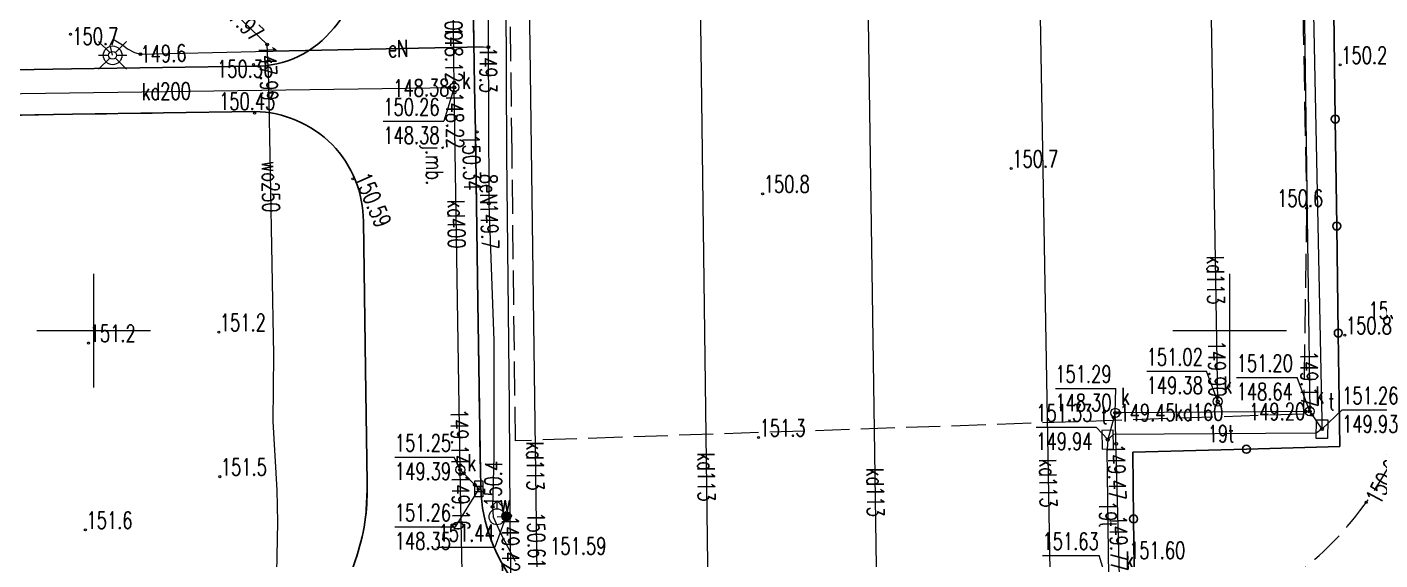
# Model space of a CAD drawing. Header units: metres. Extents: x 7583802 to 7586368, y 5958992 to 5960558.
# Drawn here: x 7585894.1 to 7586013.2, y 5959279.8 to 5959326.7 of the extents above; entities that cross this region are included whole.
import ezdxf
from ezdxf.enums import TextEntityAlignment as Align

# ---------------------------------------------------------------- set-up
doc = ezdxf.new("R2010")
doc.units = ezdxf.units.M
for name, pattern in [('1', [0]), ('3_KTJZ01', [4, 3, -1]), ('3_KTKR01', [0]), ('3_KTPL01', [4, 3, -1]), ('4_1', [0]), ('4_SUOP03_13', [0]), ('4_SUPE_01', [0]), ('4_SUPK_01', [0]), ('4_SUPT_01', [0]), ('4_SUPW_01', [0]), ('4_SUUS22_02', [0]), ('BUF', [0])]:
    doc.linetypes.add(name, pattern=pattern)
doc.layers.get('0').update_dxf_attribs({"color": 250, "linetype": 'CONTINUOUS', "lineweight": 100})
for name, color, linetype, lineweight in [('1000_L_1', 7, '1', 18), ('EBTPO_L_2', 7, '1', 18), ('KTJZ_E_T_0', 7, 'CONTINUOUS', 15), ('KTJZ_L_0', 7, '3_KTJZ01', 18), ('KTKR_L_0', 7, '3_KTKR01', 25), ('KTOK_L_4', 7, 'CONTINUOUS', 25), ('KTPL_L_0', 7, '3_KTPL01', 18), ('RTPW_T_0', 7, 'CONTINUOUS', 15), ('RTPW_T_1', 7, 'CONTINUOUS', 15), ('SUOE_L_1', 1, '4_SUOP03_13', 25), ('SUPE_E_T_3', 1, 'CONTINUOUS', 15), ('SUPE_L_3', 1, '4_SUPE_01', 18), ('SUPK_E_T_0', 34, 'CONTINUOUS', 15), ('SUPK_L_0', 34, '4_SUPK_01', 18), ('SUPT_E_T_0', 30, 'CONTINUOUS', 15), ('SUPT_L_0', 30, '4_SUPT_01', 18), ('SUPW_E_T_0', 5, 'CONTINUOUS', 15), ('SUPW_L_0', 5, '4_SUPW_01', 18), ('SUSM_T_1', 7, 'CONTINUOUS', 18), ('SUTE_T_0', 1, 'CONTINUOUS', 18), ('SUTK_T_0', 34, 'CONTINUOUS', 18), ('SUTT_T_0', 30, 'CONTINUOUS', 18), ('SUTW_T_0', 5, 'CONTINUOUS', 18), ('SUUK_E_T_3', 7, 'CONTINUOUS', 15), ('SUUK_T_0', 7, 'CONTINUOUS', 18), ('SUUK_T_4', 7, 'CONTINUOUS', 13), ('SUUT_E_T_3', 7, 'CONTINUOUS', 15), ('SUUT_L_3', 7, '4_SUUS22_02', 13), ('SUUW_E_T_5', 7, 'CONTINUOUS', 15), ('SUUW_T_0', 7, 'CONTINUOUS', 18), ('SUUW_T_7', 7, 'CONTINUOUS', 15)]:
    doc.layers.add(name, color=color, linetype=linetype, lineweight=lineweight)
doc.styles.get("Standard").update_dxf_attribs({"font": 'Simplex.SHX', "width": 0.75})

# ---------------------------------------------------------------- blocks, each defined once
blk = doc.blocks.new('3_RTPW02')
at = {"linetype": 'CONTINUOUS'}
blk.add_circle((0, 0), 0.09, dxfattribs=at)
blk = doc.blocks.new('3_RTPW01')
at = {"linetype": 'CONTINUOUS'}
blk.add_circle((0, 0), 0.09, dxfattribs=at)
blk = doc.blocks.new('4_SUSM02')
at = {"linetype": 'CONTINUOUS'}
for p, q in [((-0.2482, 0.2459), (-1.2318, 1.2296)), ((0.2437, 0.2459), (1.2274, 1.2296)), ((-1.2542, 0), (-0.35, 0)), ((0.3456, 0), (1.2498, 0)), ((-0.2482, -0.2459), (-1.2318, -1.2296)), ((0.2437, -0.2459), (1.2274, -1.2296))]:
    blk.add_line(p, q, dxfattribs=at)
blk.add_circle((-0.0022, 0), 0.3478, dxfattribs=at)
blk = doc.blocks.new('4_SUPS01_03')
at = {"linetype": 'CONTINUOUS'}
blk.add_circle((0, 0), 0.125, dxfattribs=at)
blk = doc.blocks.new('4_SUPS01_05')
at = {"linetype": 'CONTINUOUS'}
blk.add_circle((0, 0), 0.125, dxfattribs=at)
blk = doc.blocks.new('4_SUPS01_07')
at = {"linetype": 'CONTINUOUS'}
blk.add_circle((0, 0), 0.125, dxfattribs=at)
blk = doc.blocks.new('4_SUPS01_08')
at = {"linetype": 'CONTINUOUS'}
blk.add_circle((0, 0), 0.125, dxfattribs=at)
blk = doc.blocks.new('4_SUUS22_01')
at = {"linetype": 'CONTINUOUS'}
blk.add_circle((0, 0), 0.4, dxfattribs=at)
blk = doc.blocks.new('4_SUUS05')
at = {"linetype": 'CONTINUOUS'}
for p, q in [((-0.7, -0.35), (-0.7, 0.35)), ((-0.7, 0.35), (0.7, 0.35)), ((-0.24, 0.35), (-0.24, -0.35)), ((0.24, 0.35), (0.24, -0.35)), ((0.7, 0.35), (0.7, -0.35)), ((0.7, -0.35), (-0.7, -0.35))]:
    blk.add_line(p, q, dxfattribs=at)
blk = doc.blocks.new('4_SUUS02')
at = {"linetype": 'CONTINUOUS'}
for p, q in [((0, 1.4), (-0.49, 0.91)), ((0, 1.4), (0.49, 0.91)), ((0, 0.7), (0, 1.4))]:
    blk.add_line(p, q, dxfattribs=at)
blk.add_circle((0, 0), 0.7, dxfattribs=at)
blk = doc.blocks.new('4_SUUS25')
at = {"linetype": 'CONTINUOUS'}
for radius in [0.4, 0.35, 0.3, 0.25, 0.2, 0.15, 0.1, 0.05, 0.0143]:
    blk.add_circle((0, 0), radius, dxfattribs=at)

msp = doc.modelspace()

# ---------------------------------------------------------------- linework, layer by layer
at = {"layer": '1000_L_1', "linetype": '1'}
for p, q in [((7585900, 5959295), (7585900, 5959305)), ((7586000, 5959295), (7586000, 5959305)), ((7585895, 5959300), (7585905, 5959300)), ((7585995, 5959300), (7586005, 5959300))]:
    msp.add_line(p, q, dxfattribs=at)
at = {"layer": 'EBTPO_L_2', "linetype": 'BUF', "lineweight": 18}
msp.add_circle((7585901.66, 5959324.25), 0.825, dxfattribs=at)
at = {"layer": 'KTJZ_L_0', "linetype": '3_KTJZ01'}
for p, q in [((7585933.53, 5959321.51), (7585933.25, 5959337.49)), ((7585898.05, 5959323.05), (7585879.05, 5959322.76)), ((7585914.07, 5959323.29), (7585898.05, 5959323.05)), ((7585933.59, 5959317.5), (7585933.53, 5959321.51)), ((7585898.13, 5959319.06), (7585914.16, 5959319.31)), ((7585880.14, 5959318.77), (7585898.13, 5959319.06)), ((7585933.82, 5959302.51), (7585933.59, 5959317.5)), ((7585923.73, 5959309.6), (7585923.91, 5959296.6)), ((7585934.04, 5959287.51), (7585933.82, 5959302.51)), ((7585923.91, 5959296.6), (7585924.06, 5959286.59)), ((7585934.09, 5959285.51), (7585934.04, 5959287.51)), ((7585924.06, 5959286.59), (7585923.93, 5959283.57))]:
    msp.add_line(p, q, dxfattribs=at)
for centre, radius, start, end in [((7585914.06, 5959332.77), 9.35, 319.3602, 358.757), ((7585914.18, 5959332.15), 8.86, 269.2888, 321.8826), ((7585913.95, 5959309.37), 9.94, 44.9955, 88.7899), ((7585913.94, 5959309.6), 9.79, 0.0145, 44.0235), ((7585987.52, 5959302.49), 30.17, 319.1149, 337.3322), ((7585949.11, 5959286.84), 15.08, 185.0637, 219.6549), ((7585903.48, 5959286.37), 20.64, 332.6289, 352.2053), ((7585987.79, 5959302.21), 29.79, 303.6635, 319.1776)]:
    msp.add_arc(centre, radius, start, end, dxfattribs=at)
at = {"layer": 'KTKR_L_0', "linetype": '3_KTKR01'}
for p, q in [((7585933.25, 5959337.49), (7585933.53, 5959321.51)), ((7585898.05, 5959323.05), (7585879.05, 5959322.76)), ((7585914.07, 5959323.29), (7585898.05, 5959323.05)), ((7585933.53, 5959321.51), (7585933.59, 5959317.5)), ((7585898.13, 5959319.06), (7585914.16, 5959319.31)), ((7585880.14, 5959318.77), (7585898.13, 5959319.06)), ((7585933.59, 5959317.5), (7585933.82, 5959302.51)), ((7585923.73, 5959309.6), (7585923.91, 5959296.6)), ((7585933.82, 5959302.51), (7585934.04, 5959287.51)), ((7585923.91, 5959296.6), (7585924.06, 5959286.59)), ((7585934.04, 5959287.51), (7585934.09, 5959285.51))]:
    msp.add_line(p, q, dxfattribs=at)
for centre, radius, start, end in [((7585914.31, 5959332.61), 9.06, 319.1011, 0.7655), ((7585914.18, 5959332.15), 8.86, 269.2888, 321.8826), ((7585913.95, 5959309.37), 9.94, 44.9955, 88.7899), ((7585913.94, 5959309.6), 9.79, 0.0145, 44.0235), ((7585900.86, 5959286.08), 23.21, 353.8015, 1.2688), ((7585949.11, 5959286.84), 15.08, 185.0637, 219.6549), ((7585903.48, 5959286.37), 20.64, 332.6289, 352.2053)]:
    msp.add_arc(centre, radius, start, end, dxfattribs=at)
at = {"layer": 'KTOK_L_4'}
for p, q in [((7586009.29, 5959318.63), (7586009.16, 5959328.05)), ((7586009.42, 5959309.21), (7586009.29, 5959318.63)), ((7586009.56, 5959299.79), (7586009.42, 5959309.21)), ((7586009.7, 5959289.79), (7586009.56, 5959299.79)), ((7585991.47, 5959289.29), (7586001.47, 5959289.56)), ((7586001.47, 5959289.56), (7586009.7, 5959289.79)), ((7585991.54, 5959283.42), (7585991.47, 5959289.29)), ((7585991.65, 5959273.42), (7585991.54, 5959283.42))]:
    msp.add_line(p, q, dxfattribs=at)
for centre in [(7586009.29, 5959318.63), (7586009.42, 5959309.21), (7586009.56, 5959299.79), (7586001.47, 5959289.56), (7585991.54, 5959283.42)]:
    msp.add_circle(centre, 0.35, dxfattribs=at)
at = {"layer": 'KTPL_L_0', "linetype": '3_KTPL01'}
for p, q in [((7585936.82, 5959315.75), (7585936.51, 5959339.77)), ((7586006.36, 5959332.16), (7586006.77, 5959310.78)), ((7585937.12, 5959290.29), (7585936.82, 5959315.75)), ((7586006.77, 5959310.78), (7586006.5, 5959292.66)), ((7586006.5, 5959292.66), (7585937.12, 5959290.29))]:
    msp.add_line(p, q, dxfattribs=at)
at = {"layer": 'SUOE_L_1', "linetype": '4_1'}
msp.add_line((7585915.78, 5959324.63), (7585934.27, 5959325), dxfattribs=at)
at = {"layer": 'SUPE_L_3', "linetype": '4_SUPE_01'}
for p, q in [((7585934.73, 5959330.19), (7585934.73, 5959324.98)), ((7585901.44, 5959325.15), (7585901.72, 5959325.67)), ((7585901.72, 5959325.67), (7585902.09, 5959325.45)), ((7585902.09, 5959325.45), (7585902.54, 5959325.16)), ((7585901.66, 5959324.25), (7585901.44, 5959325.15)), ((7585902.54, 5959325.16), (7585902.96, 5959324.81)), ((7585902.96, 5959324.81), (7585903.57, 5959324.51)), ((7585903.57, 5959324.51), (7585904.11, 5959324.35)), ((7585904.11, 5959324.35), (7585914.25, 5959324.58)), ((7585914.25, 5959324.58), (7585915.78, 5959324.63)), ((7585915.78, 5959324.63), (7585934.27, 5959325)), ((7585934.27, 5959325), (7585934.73, 5959324.98)), ((7585934.73, 5959324.98), (7585934.74, 5959319.23)), ((7585934.74, 5959319.23), (7585934.78, 5959311.2)), ((7585934.78, 5959311.2), (7585935.21, 5959299.12)), ((7585935.21, 5959299.12), (7585935.22, 5959288.91)), ((7585935.22, 5959288.91), (7585935.11, 5959284.49)), ((7585935.11, 5959284.49), (7585935.16, 5959283.6)), ((7585935.16, 5959283.6), (7585935.84, 5959282.1)), ((7585935.84, 5959282.1), (7585937.11, 5959279.7))]:
    msp.add_line(p, q, dxfattribs=at)
at = {"layer": 'SUPK_L_0', "linetype": '4_1'}
for p, q in [((7585982.68, 5959365.98), (7585984.23, 5959274.2)), ((7585998.94, 5959293.76), (7585997.75, 5959366.1)), ((7585952.91, 5959365.32), (7585954.1, 5959273.23)), ((7585968.98, 5959273.89), (7585967.65, 5959365.62)), ((7585937.99, 5959355.78), (7585939.01, 5959278.62)), ((7586006.31, 5959346.83), (7586007.04, 5959292.89)), ((7585931.74, 5959321.43), (7585931.58, 5959334.56)), ((7585874.22, 5959320.63), (7585931.74, 5959321.43)), ((7585932.26, 5959287.75), (7585931.74, 5959321.43)), ((7585989.93, 5959292.76), (7585989.26, 5959290.4)), ((7586007.04, 5959292.89), (7585989.93, 5959292.76)), ((7585990.31, 5959278.34), (7585989.93, 5959292.76)), ((7586007.04, 5959292.89), (7586008.12, 5959291.33)), ((7585932.26, 5959287.75), (7585933.89, 5959286.07)), ((7585932.69, 5959264.57), (7585932.26, 5959287.75))]:
    msp.add_line(p, q, dxfattribs=at)
at = {"layer": 'SUPT_L_0', "linetype": '4_SUPT_01'}
for p, q in [((7586007.04, 5959344.59), (7586008.11, 5959292.15)), ((7586008.11, 5959292.15), (7586008.12, 5959291.33)), ((7585989.76, 5959290.86), (7585989.26, 5959290.4)), ((7586007.61, 5959290.97), (7585989.76, 5959290.86)), ((7586008.12, 5959291.33), (7586007.61, 5959290.97)), ((7585989.26, 5959290.4), (7585989.21, 5959289.57)), ((7585989.35, 5959278.32), (7585989.21, 5959289.57))]:
    msp.add_line(p, q, dxfattribs=at)
at = {"layer": 'SUPW_L_0', "linetype": '4_1'}
for p, q in [((7585936.37, 5959315.53), (7585936.28, 5959337.44)), ((7585915.26, 5959325.19), (7585911.01, 5959329.3)), ((7585915.41, 5959321.82), (7585915.26, 5959325.19)), ((7585915.85, 5959297.88), (7585915.41, 5959321.82)), ((7585936.61, 5959293.38), (7585936.37, 5959315.53)), ((7585915.8, 5959291.99), (7585915.85, 5959297.88)), ((7585936.66, 5959283.68), (7585936.61, 5959293.38)), ((7585916.14, 5959285.95), (7585915.8, 5959291.99)), ((7585916.2, 5959283.12), (7585916.14, 5959285.95)), ((7585935.5, 5959283.61), (7585936.31, 5959283.66)), ((7585936.31, 5959283.66), (7585936.66, 5959283.68)), ((7585936.93, 5959262.07), (7585936.66, 5959283.68)), ((7585916.04, 5959274.31), (7585916.2, 5959283.12))]:
    msp.add_line(p, q, dxfattribs=at)
at = {"layer": 'SUTK_T_0', "linetype": 'CONTINUOUS'}
for p, q in [((7585931.74, 5959321.43), (7585930.81, 5959318.45)), ((7585925.49, 5959318.45), (7585930.81, 5959318.45)), ((7585992.69, 5959296.43), (7585997.96, 5959296.43)), ((7585998.94, 5959293.76), (7585997.96, 5959296.43)), ((7586000.61, 5959295.88), (7586005.93, 5959295.88)), ((7586007.04, 5959292.89), (7586005.93, 5959295.88)), ((7585984.65, 5959294.92), (7585989.97, 5959294.92)), ((7585989.93, 5959292.76), (7585989.97, 5959294.92)), ((7585926.51, 5959288.86), (7585931.73, 5959288.86)), ((7585932.26, 5959287.75), (7585931.73, 5959288.86)), ((7585933.89, 5959286.07), (7585931.82, 5959282.72)), ((7585926.5, 5959282.72), (7585931.82, 5959282.72))]:
    msp.add_line(p, q, dxfattribs=at)
at = {"layer": 'SUTT_T_0', "linetype": 'CONTINUOUS'}
for p, q in [((7586008.12, 5959291.33), (7586009.9, 5959293.03)), ((7586009.9, 5959293.03), (7586015.11, 5959293.03)), ((7585982.97, 5959291.5), (7585988.23, 5959291.5)), ((7585989.26, 5959290.4), (7585988.23, 5959291.5)), ((7585983.52, 5959280.2), (7585988.51, 5959280.2)), ((7585989.34, 5959277.49), (7585988.51, 5959280.2))]:
    msp.add_line(p, q, dxfattribs=at)
at = {"layer": 'SUTW_T_0', "linetype": 'CONTINUOUS'}
for p in [(7585936.31, 5959283.66), (7585930.2, 5959280.93)]:
    msp.add_line(p, (7585935.3, 5959280.93), dxfattribs=at)
at = {"layer": 'SUUT_L_3', "linetype": '4_SUUS22_02'}
for p, q in [((7586007.6, 5959290.51), (7586007.63, 5959292.16)), ((7586007.63, 5959292.16), (7586008.63, 5959292.14)), ((7586008.63, 5959292.14), (7586008.6, 5959290.49)), ((7585989.75, 5959291.23), (7585988.75, 5959291.22)), ((7585988.75, 5959291.22), (7585988.78, 5959289.57)), ((7585989.78, 5959289.58), (7585989.75, 5959291.23)), ((7585988.78, 5959289.57), (7585989.78, 5959289.58)), ((7586008.6, 5959290.49), (7586007.6, 5959290.51))]:
    msp.add_line(p, q, dxfattribs=at)

# ---------------------------------------------------------------- block references
at = {"layer": 'RTPW_T_0'}
for p in [(7585897.96, 5959326.1), (7586009.72, 5959323.41), (7585980.76, 5959314.28), (7585958.88, 5959312.06), (7586006.77, 5959310.78), (7585911, 5959299.87), (7586010.13, 5959299.6), (7585899.54, 5959298.91), (7585958.52, 5959290.59), (7585911.09, 5959287.14), (7585899.26, 5959282.45)]:
    msp.add_blockref('3_RTPW01', p, dxfattribs=at)
at = {"layer": 'RTPW_T_1'}
for p in [(7585914.07, 5959323.44), (7585914.16, 5959319.16), (7585933.74, 5959317.5), (7585922.81, 5959313.38), (7586012.01, 5959284.88)]:
    msp.add_blockref('3_RTPW02', p, dxfattribs=at)
at = {"layer": 'SUSM_T_1'}
msp.add_blockref('4_SUSM02', (7585901.66, 5959324.25), dxfattribs=at)
at = {"layer": 'SUTE_T_0'}
for p in [(7585904.11, 5959324.35), (7585934.73, 5959324.98), (7585934.78, 5959311.2), (7585935.11, 5959284.49)]:
    msp.add_blockref('4_SUPS01_03', p, dxfattribs=at)
at = {"layer": 'SUTK_T_0'}
for p in [(7585931.73, 5959321.86), (7585931.31, 5959321.42), (7585931.74, 5959321.43), (7585931.75, 5959320.99), (7585998.93, 5959294.17), (7585998.94, 5959293.76), (7586007.04, 5959293.26), (7585989.81, 5959292.34), (7585989.93, 5959292.76), (7585990.29, 5959292.76), (7586006.65, 5959292.89), (7586007.04, 5959292.89), (7586007.24, 5959292.59), (7585990, 5959290.03), (7585932.25, 5959288.15), (7585932.26, 5959287.75), (7585932.27, 5959287.36), (7585932.56, 5959287.44), (7585933.54, 5959286.43), (7585933.89, 5959286.07)]:
    msp.add_blockref('4_SUPS01_05', p, dxfattribs=at)
at = {"layer": 'SUTT_T_0'}
for p in [(7586008.12, 5959291.33), (7585989.26, 5959290.4)]:
    msp.add_blockref('4_SUPS01_07', p, dxfattribs=at)
at = {"layer": 'SUTW_T_0'}
for p in [(7585915.26, 5959325.19), (7585936.31, 5959283.66), (7585936.66, 5959283.68)]:
    msp.add_blockref('4_SUPS01_08', p, dxfattribs=at)
at = {"layer": 'SUUK_T_0', "rotation": 89.94524852036785}
msp.add_blockref('4_SUUS05', (7585933.89, 5959286.07), dxfattribs=at)
at = {"layer": 'SUUK_T_4'}
for p in [(7585931.74, 5959321.43), (7585989.93, 5959292.76), (7585998.94, 5959293.76), (7586007.04, 5959292.89), (7585932.26, 5959287.75)]:
    msp.add_blockref('4_SUUS22_01', p, dxfattribs=at)
at = {"layer": 'SUUW_T_0'}
msp.add_blockref('4_SUUS02', (7585935.5, 5959283.61), dxfattribs=at)
at = {"layer": 'SUUW_T_7'}
msp.add_blockref('4_SUUS25', (7585936.31, 5959283.66), dxfattribs=at)

# ---------------------------------------------------------------- texts
at = {"layer": 'KTJZ_E_T_0', "width": 0.7}
msp.add_text('j.mb.', height=1.5, rotation=271.1017, dxfattribs=at).set_placement((7585929.78, 5959314.59), align=Align.MIDDLE)
at = {"layer": 'RTPW_T_0', "width": 0.7}
for s, p in [('150.7', (7585898.11, 5959325.18)), ('150.2', (7586009.82, 5959323.51)), ('150.7', (7585980.86, 5959314.38)), ('150.8', (7585958.98, 5959312.16)), ('150.6', (7586004.18, 5959310.91)), ('151.2', (7585911.1, 5959299.97)), ('150.7', (7586012.22, 5959301.03)), ('151.2', (7585899.64, 5959299.01)), ('150.8', (7586010.23, 5959299.7)), ('151.3', (7585958.62, 5959290.69)), ('151.5', (7585911.19, 5959287.24)), ('151.6', (7585899.36, 5959282.55))]:
    msp.add_text(s, height=1.5, dxfattribs=at).set_placement(p)
at = {"layer": 'RTPW_T_1', "width": 0.7}
for s, p in [('150.36', (7585910.85, 5959322.31)), ('150.43', (7585911.03, 5959319.45))]:
    msp.add_text(s, height=1.5, dxfattribs=at).set_placement(p)
for s, rotation, p in [('150.34', 271.9027, (7585932.44, 5959317.26)), ('150.59', 293.4031, (7585922.91, 5959313.48)), ('150.93', 62.0374, (7586013.22, 5959284.57))]:
    msp.add_text(s, height=1.5, rotation=rotation, dxfattribs=at).set_placement(p)
at = {"layer": 'SUPE_E_T_3', "width": 0.7}
for s, rotation, p in [('eN', 1.2018, (7585926.79, 5959324.84)), ('8eN', 270.264, (7585934.77, 5959312.46))]:
    msp.add_text(s, height=1.5, rotation=rotation, dxfattribs=at).set_placement(p, align=Align.MIDDLE)
at = {"layer": 'SUPK_E_T_0', "width": 0.7}
for s, rotation, p in [('kd500', 270.6982, (7585931.66, 5959327.69)), ('kd200', 0.7968, (7585906.39, 5959321.08)), ('kd400', 270.8845, (7585931.93, 5959309.39)), ('kd113', 270.9424, (7585998.76, 5959304.46)), ('kd160', 0.4353, (7585997.28, 5959292.82)), ('kd113', 270.8791, (7585938.86, 5959288.08)), ('kd113', 270.7403, (7585953.92, 5959287.11)), ('kd113', 270.9675, (7585984.02, 5959286.58)), ('kd113', 270.8307, (7585968.81, 5959285.76))]:
    msp.add_text(s, height=1.5, rotation=rotation, dxfattribs=at).set_placement(p, align=Align.MIDDLE)
at = {"layer": 'SUPT_E_T_0', "width": 0.7}
for rotation, p in [(0.337, (7585999.23, 5959290.92)), (270.7378, (7585989.28, 5959283.83))]:
    msp.add_text('19t', height=1.5, rotation=rotation, dxfattribs=at).set_placement(p, align=Align.MIDDLE)
at = {"layer": 'SUPW_E_T_0', "width": 0.7}
msp.add_text('wo250', height=1.5, rotation=271.0529, dxfattribs=at).set_placement((7585915.58, 5959312.68), align=Align.MIDDLE)
at = {"layer": 'SUTE_T_0', "width": 0.7}
for s, rotation, p in [('149.6', 1.4417, (7585904.11, 5959324.35)), ('149.3', 270.0996, (7585934.73, 5959324.98)), ('149.7', 272.0386, (7585934.78, 5959311.2)), ('150.4', 88.5744, (7585935.11, 5959284.49))]:
    msp.add_text(s, height=1.5, rotation=rotation, dxfattribs=at).set_placement(p, align=Align.MIDDLE_LEFT)
at = {"layer": 'SUTK_T_0', "width": 0.7}
for s, rotation, p in [('148.12', 270.6982, (7585931.73, 5959321.86)), ('148.38', 0.7968, (7585931.31, 5959321.42)), ('149.90', 270.9424, (7585998.93, 5959294.17)), ('149.17', 270.7754, (7586007.04, 5959293.26)), ('149.20', 0.4353, (7586006.65, 5959292.89)), ('149.14', 270.8845, (7585932.25, 5959288.15)), ('150.61', 270.8791, (7585939, 5959279.06)), ('149.77', 271.5095, (7585990.3, 5959278.8))]:
    msp.add_text(s, height=1.5, rotation=rotation, dxfattribs=at).set_placement(p, align=Align.MIDDLE_RIGHT)
for s, rotation, p in [('148.22', 270.8845, (7585931.75, 5959320.99)), ('149.45', 0.4353, (7585990.29, 5959292.76)), ('149.47', 271.5095, (7585990, 5959290.03)), ('149.16', 271.0627, (7585932.27, 5959287.36))]:
    msp.add_text(s, height=1.5, rotation=rotation, dxfattribs=at).set_placement(p, align=Align.MIDDLE_LEFT)
for s, p in [('150.26', (7585925.49, 5959320.45)), ('148.38', (7585925.49, 5959317.95)), ('151.02', (7585992.69, 5959298.43)), ('151.20', (7586000.61, 5959297.88)), ('151.29', (7585984.65, 5959296.92)), ('149.38', (7585992.69, 5959295.93)), ('148.30', (7585984.65, 5959294.42)), ('148.64', (7586000.61, 5959295.38)), ('151.25', (7585926.51, 5959290.86)), ('149.39', (7585926.51, 5959288.36)), ('151.26', (7585926.5, 5959284.72)), ('148.35', (7585926.5, 5959282.22)), ('151.59', (7585940.18, 5959281.78)), ('151.60', (7585991.14, 5959281.4))]:
    msp.add_text(s, height=1.5, dxfattribs=at).set_placement(p, align=Align.TOP_LEFT)
at = {"layer": 'SUTT_T_0', "width": 0.7}
for s, p in [('151.26', (7586009.9, 5959295.03)), ('151.33', (7585982.97, 5959293.5)), ('149.93', (7586009.9, 5959292.53)), ('149.94', (7585982.97, 5959291)), ('151.63', (7585983.52, 5959282.2))]:
    msp.add_text(s, height=1.5, dxfattribs=at).set_placement(p, align=Align.TOP_LEFT)
at = {"layer": 'SUTW_T_0', "width": 0.7}
for s, rotation, p in [('147.97', 315.9594, (7585911.01, 5959329.3)), ('147.99', 272.5486, (7585915.26, 5959325.19)), ('149.42', 270.7158, (7585936.66, 5959283.68))]:
    msp.add_text(s, height=1.5, rotation=rotation, dxfattribs=at).set_placement(p, align=Align.MIDDLE_LEFT)
msp.add_text('151.44', height=1.5, dxfattribs=at).set_placement((7585935.3, 5959282.93), align=Align.TOP_RIGHT)
at = {"layer": 'SUUK_E_T_3', "width": 0.7}
for p in [(7585932.42, 5959321.3), (7585999.44, 5959294.46), (7585990.43, 5959293.46), (7586007.54, 5959293.59), (7585932.91, 5959287.63), (7585990.81, 5959279.04)]:
    msp.add_text('k', height=1.5, dxfattribs=at).set_placement(p)
at = {"layer": 'SUUT_E_T_3', "width": 0.7}
for p in [(7586008.7, 5959293), (7585988.69, 5959291.79)]:
    msp.add_text('t', height=1.5, dxfattribs=at).set_placement(p)
at = {"layer": 'SUUW_E_T_5', "width": 0.7}
msp.add_text('w', height=1.5, dxfattribs=at).set_placement((7585936.72, 5959284.06), align=Align.RIGHT)

doc.saveas('drawing.dxf')
